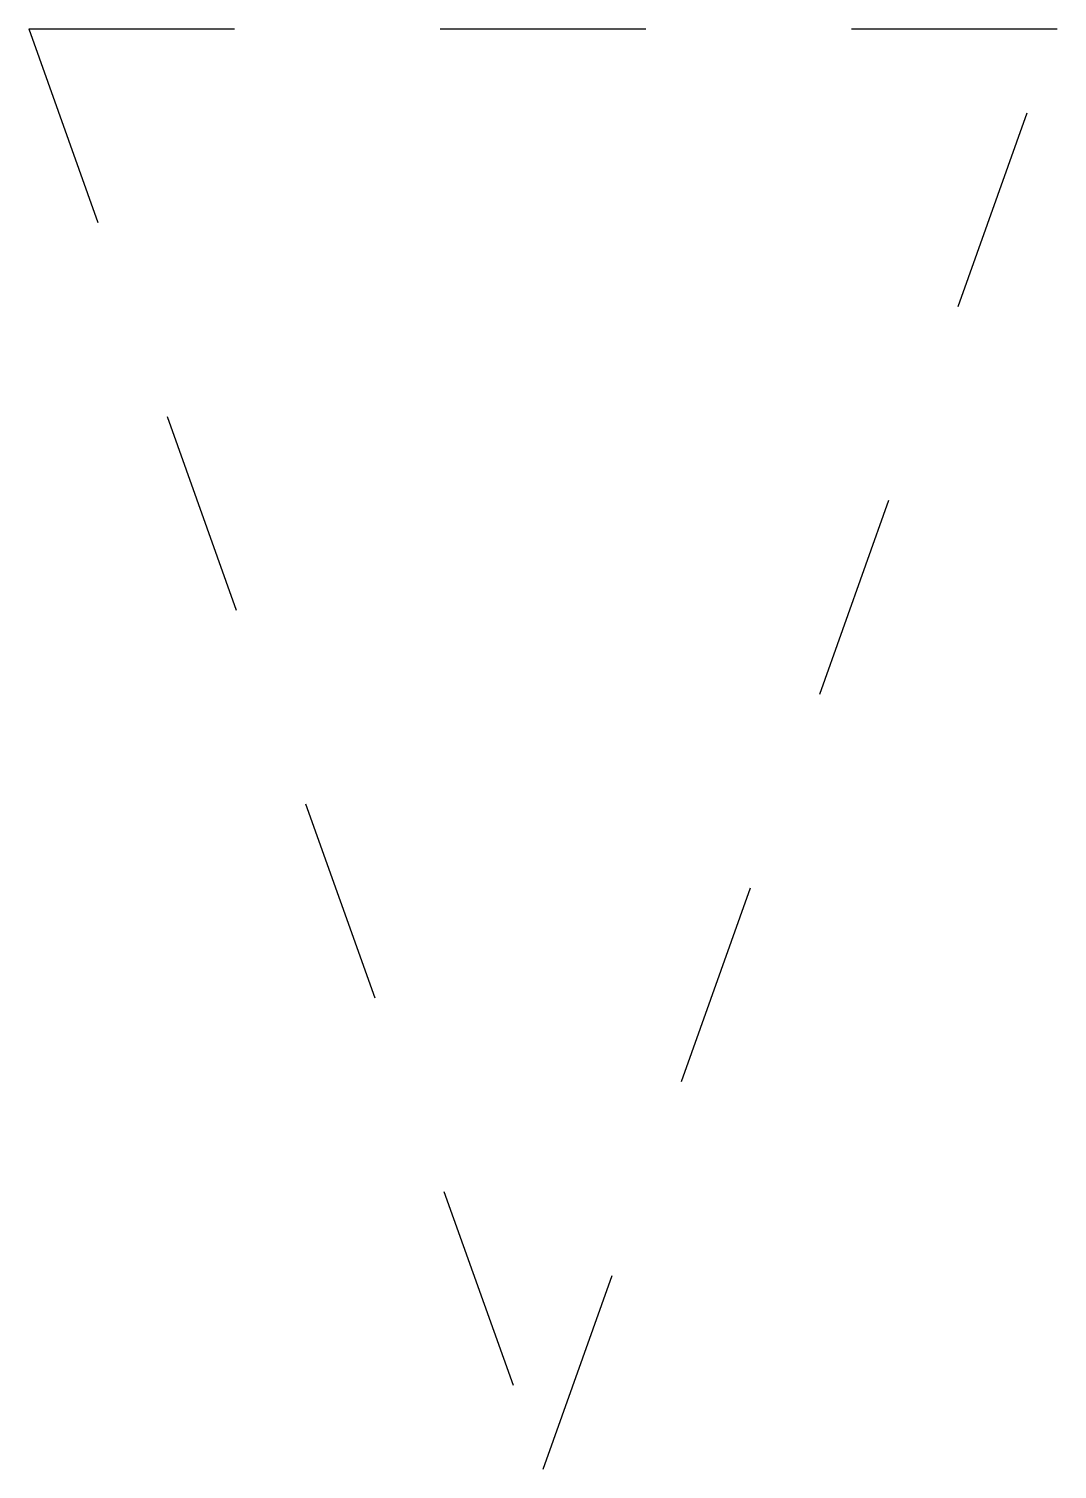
# Model space of a CAD drawing. Header units: metres. Extents: x 0 to 0.5, y -0.35 to 0.35.
import ezdxf

# ---------------------------------------------------------------- set-up
doc = ezdxf.new("R2010")
doc.units = ezdxf.units.M
doc.header["$LTSCALE"] = 0.2
doc.linetypes.add('HIDDEN', pattern=[0.375, 0.25, -0.125])

msp = doc.modelspace()

# ---------------------------------------------------------------- linework, layer by layer
at = {"linetype": 'HIDDEN'}
for p, q in [((0, 0.35), (0.25, -0.35)), ((0, 0.35), (0.5, 0.35)), ((0.25, -0.35), (0.5, 0.35))]:
    msp.add_line(p, q, dxfattribs=at)

doc.saveas('drawing.dxf')
